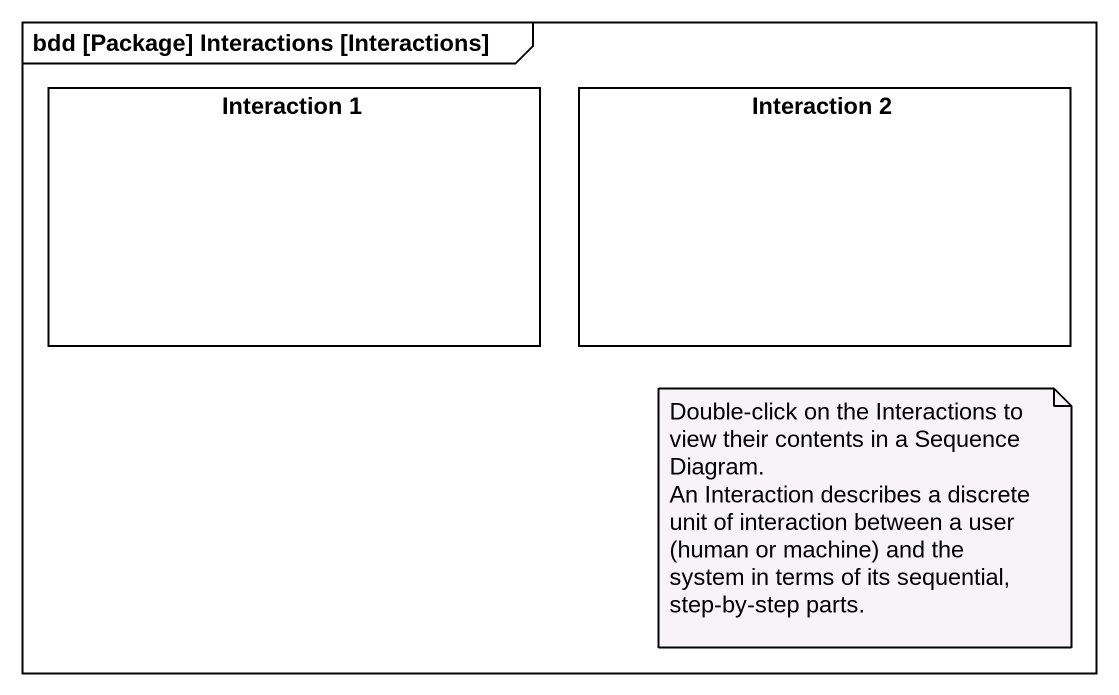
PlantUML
@startuml
mainframe bdd [Package] Interactions [Interactions]
rectangle "Interaction 1" as Interaction_1
rectangle "Interaction 2" as Interaction_2
note as N1
  Double-click on the Interactions to view their contents in a Sequence Diagram.
  An Interaction describes a discrete unit of interaction between a user (human or machine) and the system in terms of its sequential, step-by-step parts.
end note
@enduml
